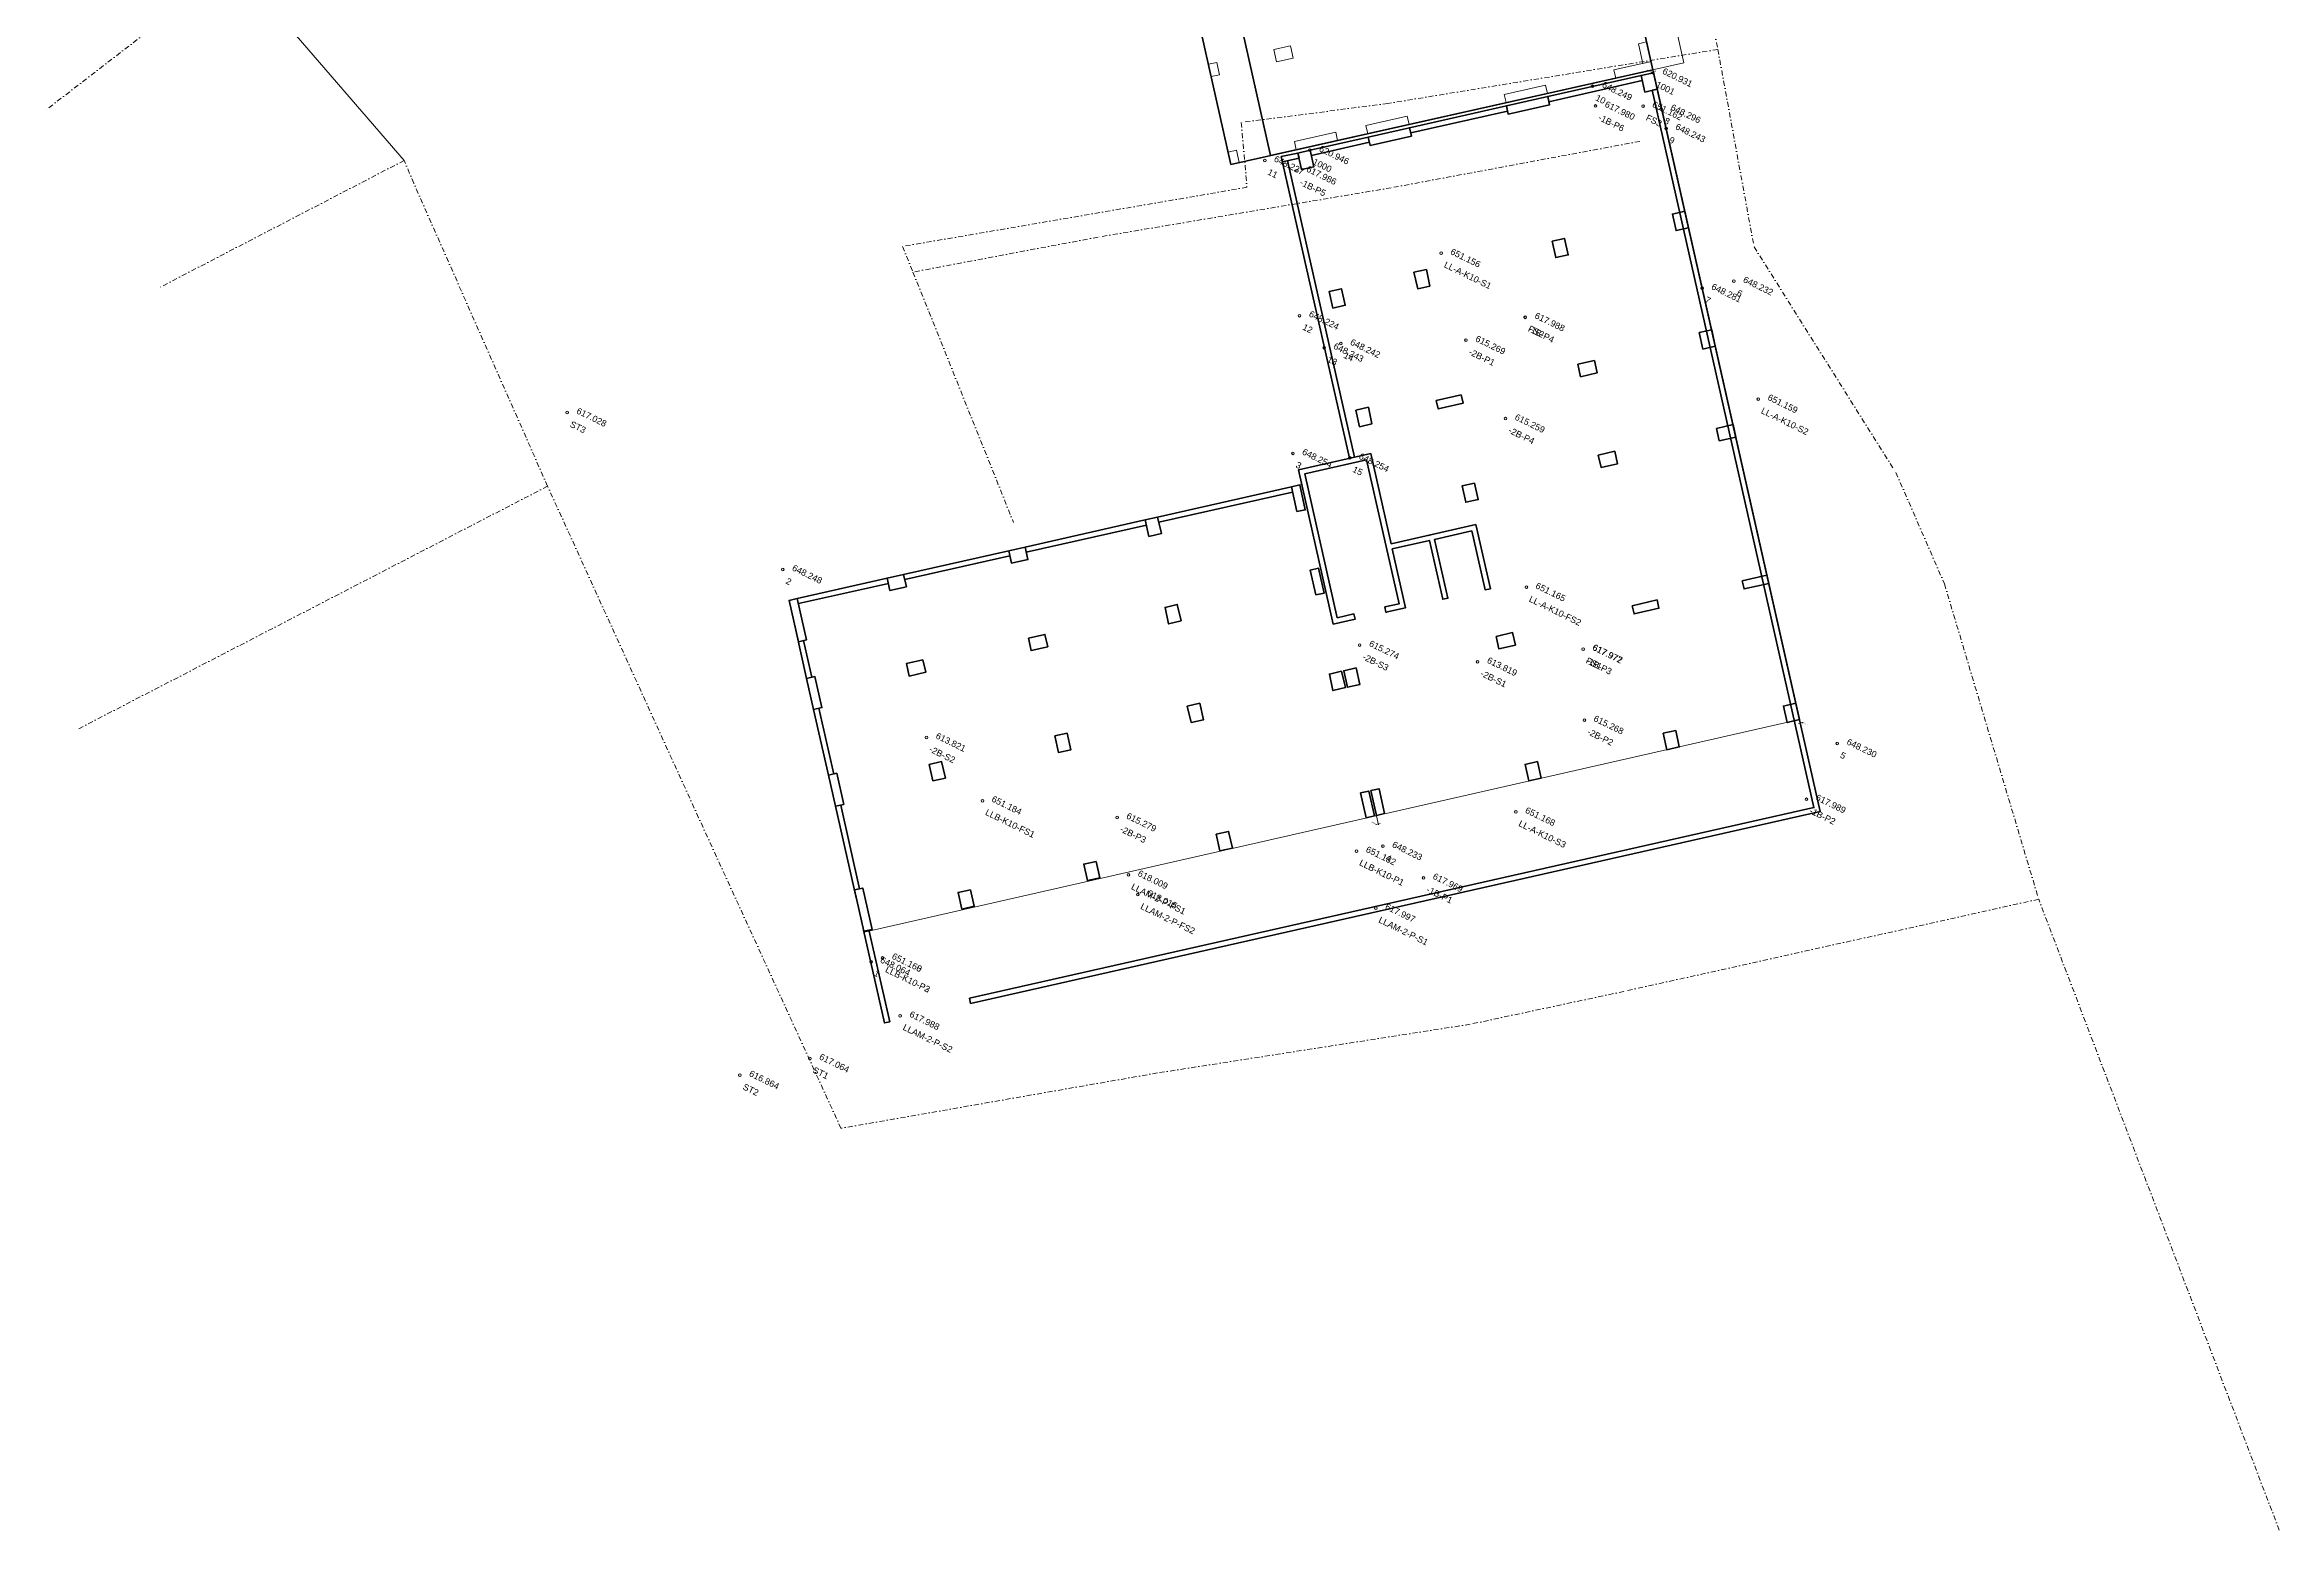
# Model space of a CAD drawing. Header units: centimetres. Extents: x -708 to 10501, y 5200 to 18521.
# Drawn here: x -49 to 10501, y 5200 to 12213 of the extents above; entities that cross this region are included whole.
import ezdxf

# ---------------------------------------------------------------- set-up
doc = ezdxf.new("R2010")
doc.units = ezdxf.units.CM
doc.header["$MEASUREMENT"] = 0
doc.linetypes.add('Dot & Dashed', pattern=[50.270832, 23.8125, -13.229167, 0, -13.229166])
for name, color, linetype, lineweight, true_color in [('A - Bodrumi -1 Polyline_Pen_No__23', 7, 'Continuous', 20, 0xff6600), ('A - Kati karakteristik polyline_Pen_No__8', 7, 'Continuous', 35, 0xa80f02), ('A - objekti 1 gjendja faktike_Pen_No__210', 7, 'Continuous', 0, 0xe8e8e8), ('A - objekti 1 gjendja faktike_Pen_No__3', 7, 'Continuous', 18, 0xff6600), ('A - objekti 1 gjendja faktike_Pen_No__4', 7, 'Continuous', 20, 0x029e21), ('A - objekti 1 gjendja faktike_Pen_No__8', 7, 'Continuous', 35, 0xa80f02), ('A - Parcelat_Pen_No__161', 7, 'Continuous', 13, 0x6a6a6a), ('A - Sutereni Polyline_Pen_No__4', 7, 'Continuous', 20, 0x029e21)]:
    doc.layers.add(name, color=color, linetype=linetype, lineweight=lineweight, true_color=true_color)
for name, color, linetype, lineweight in [('A - objekti 1 gjendja faktike_Pen_No__1', 7, 'Continuous', 13), ('A - objekti 1 gjendja faktike_Pen_No__2', 8, 'Continuous', 15), ('A - objekti 1 gjendja faktike_Pen_No__7', 7, 'Continuous', 35), ('A - Parcelat_Pen_No__20', 1, 'Continuous', 0), ('A - Perdhesa Polyine_Pen_No__6', 5, 'Continuous', 35), ('A - Shtyllat_Pen_No__1', 7, 'Continuous', 13)]:
    doc.layers.add(name, color=color, linetype=linetype, lineweight=lineweight)
doc.layers.add('A - Shtyllat', color=7, linetype='Continuous')
doc.styles.add('GENERATED_STYLE_1', font='')
doc.styles.get('GENERATED_STYLE_1').set_extended_font_data('Arial')

# ---------------------------------------------------------------- blocks, each defined once
blk = doc.blocks.new('Column_54', base_point=(5953, 11759))
at = {"layer": 'A - Shtyllat_Pen_No__1', "color": 7, "linetype": 'Continuous', "lineweight": 13, "flags": 128}
blk.add_lwpolyline([(6047, 11800), (6055, 11761), (5860, 11717), (5852, 11756)], close=True, dxfattribs=at)
blk = doc.blocks.new('Column_55', base_point=(7451, 12095))
at = {"layer": 'A - Shtyllat_Pen_No__1', "color": 7, "linetype": 'Continuous', "lineweight": 13, "flags": 128}
blk.add_lwpolyline([(7535, 12134), (7543, 12095), (7368, 12056), (7359, 12095)], close=True, dxfattribs=at)
blk = doc.blocks.new('Column_56', base_point=(7505, 12176))
at = {"layer": 'A - Shtyllat_Pen_No__1', "color": 7, "linetype": 'Continuous', "lineweight": 13, "flags": 128}
blk.add_lwpolyline([(7475, 12218), (7514, 12227), (7535, 12134), (7496, 12125)], close=True, dxfattribs=at)
blk = doc.blocks.new('Column_58', base_point=(6944, 11981))
at = {"layer": 'A - Shtyllat_Pen_No__1', "color": 7, "linetype": 'Continuous', "lineweight": 13, "flags": 128}
blk.add_lwpolyline([(7037, 12022), (7046, 11983), (6851, 11940), (6842, 11979)], close=True, dxfattribs=at)
blk = doc.blocks.new('Column_60', base_point=(6290, 11834))
at = {"layer": 'A - Shtyllat_Pen_No__1', "color": 7, "linetype": 'Continuous', "lineweight": 13, "flags": 128}
blk.add_lwpolyline([(6383, 11876), (6392, 11837), (6197, 11793), (6188, 11832)], close=True, dxfattribs=at)
blk = doc.blocks.new('Column_63', base_point=(5800, 12170))
at = {"layer": 'A - Shtyllat_Pen_No__1', "color": 7, "linetype": 'Continuous', "lineweight": 13, "flags": 128}
blk.add_lwpolyline([(5845, 12150), (5832, 12208), (5754, 12191), (5767, 12132)], close=True, dxfattribs=at)
blk = doc.blocks.new('Column_93', base_point=(5471, 12096))
at = {"layer": 'A - Shtyllat_Pen_No__1', "color": 7, "linetype": 'Continuous', "lineweight": 13, "flags": 128}
blk.add_lwpolyline([(5497, 12071), (5484, 12130), (5445, 12121), (5458, 12063)], close=True, dxfattribs=at)
blk = doc.blocks.new('Column_95', base_point=(5564, 11682))
at = {"layer": 'A - Shtyllat_Pen_No__1', "color": 7, "linetype": 'Continuous', "lineweight": 13, "flags": 128}
blk.add_lwpolyline([(5590, 11657), (5577, 11715), (5538, 11706), (5551, 11648)], close=True, dxfattribs=at)

msp = doc.modelspace()

# ---------------------------------------------------------------- hatches: boundary and pattern name
at = {"layer": 'A - objekti 1 gjendja faktike_Pen_No__1', "linetype": 'Continuous', "lineweight": 13}
for points in [[(7541, 12086), (7541, 12084), (7545, 12086)], [(7552, 12088), (7547, 12087), (7552, 12087)], [(8235, 9011), (8236, 9010), (8240, 9011)], [(8244, 9013), (8240, 9011), (8244, 9012)], [(6242, 8534), (6243, 8533), (6247, 8534)], [(6251, 8536), (6247, 8534), (6252, 8535)]]:
    msp.add_hatch(color=7, dxfattribs=at).paths.add_polyline_path(points)

# ---------------------------------------------------------------- linework, layer by layer
at = {"layer": 'A - Bodrumi -1 Polyline_Pen_No__23', "color": 30, "linetype": 'Continuous', "lineweight": 20, "true_color": 0xff6600}
msp.add_lwpolyline([(5225, 15150), (5225, 13100), (5551, 11648), (7690, 12128), (7389, 13470), (7465, 13487), (7465, 15150)], close=True, dxfattribs=at)
at = {"layer": 'A - Kati karakteristik polyline_Pen_No__8', "color": 14, "linetype": 'Continuous', "lineweight": 35, "true_color": 0xa80f02}
msp.add_lwpolyline([(5225, 13100), (5422, 13100), (5738, 11690), (7543, 12095), (7320, 13090), (7369, 13101), (7315, 13341), (7315, 15000), (5225, 15000)], close=True, dxfattribs=at)
at = {"layer": 'A - objekti 1 gjendja faktike_Pen_No__1', "color": 7, "linetype": 'Continuous', "lineweight": 13}
for p, q in [((7548, 12082), (5926, 11715)), ((7537, 12084), (7533, 12086)), ((7541, 12085), (7537, 12084)), ((7546, 12083), (7544, 12091)), ((7545, 12086), (7545, 12086)), ((7548, 12083), (7546, 12091)), ((7547, 12081), (7547, 12081)), ((7548, 12082), (7548, 12082)), ((7548, 12082), (7548, 12082)), ((7548, 12082), (8237, 9027)), ((7552, 12088), (7556, 12089)), ((5789, 11685), (5926, 11715)), ((5926, 11715), (5926, 11715)), ((6111, 10261), (5789, 11685)), ((5870, 10206), (6111, 10261)), ((3465, 9590), (5885, 10137)), ((5885, 10137), (5870, 10206)), ((3819, 8023), (3465, 9590)), ((8236, 9027), (3819, 8023)), ((8235, 9010), (8231, 9009)), ((8236, 9027), (8236, 9027)), ((8237, 9027), (8237, 9027)), ((8237, 9027), (8237, 9027)), ((8237, 9025), (8241, 9007)), ((8237, 9025), (8241, 9007)), ((8240, 9011), (8240, 9011)), ((8244, 9012), (8249, 9013)), ((8249, 9013), (8253, 9011)), ((6238, 8575), (6238, 8575)), ((6238, 8575), (6238, 8575)), ((6238, 8575), (6238, 8575)), ((6238, 8573), (6248, 8530)), ((6239, 8573), (6248, 8530)), ((6238, 8532), (6234, 8534)), ((6242, 8533), (6238, 8532)), ((6247, 8534), (6247, 8534)), ((6252, 8535), (6256, 8536))]:
    msp.add_line(p, q, dxfattribs=at)
at = {"layer": 'A - objekti 1 gjendja faktike_Pen_No__2', "color": 8, "linetype": 'Dot & Dashed', "lineweight": 15}
for points in [[(8021, 11259), (8691, 10193)], [(8691, 10193), (8920, 9668)], [(8920, 9668), (9365, 8179)], [(9365, 8179), (7407, 7744)], [(10501, 5200), (9365, 8179)], [(7407, 7744), (6681, 7589)]]:
    msp.add_lwpolyline(points, dxfattribs=at)
at = {"layer": 'A - objekti 1 gjendja faktike_Pen_No__210', "color": 254, "linetype": 'Continuous', "lineweight": 0, "true_color": 0xe8e8e8}
for p, q in [((7259, 12017), (7259, 12017)), ((7583, 11909), (7583, 11909)), ((7606, 11818), (7606, 11818)), ((5711, 11667), (5711, 11667)), ((7926, 11097), (7926, 11097)), ((7776, 11064), (7776, 11064)), ((5875, 10934), (5875, 10934)), ((5992, 10783), (5992, 10783)), ((6070, 10802), (6070, 10802)), ((5844, 10284), (5844, 10284)), ((6112, 10263), (6112, 10263)), ((3435, 9736), (3435, 9736)), ((8414, 8914), (8414, 8914)), ((6269, 8430), (6269, 8430)), ((3852, 7884), (3852, 7884))]:
    msp.add_line(p, q, dxfattribs=at)
for centre in [(7259, 12017), (7583, 11909), (7606, 11818), (5711, 11667), (7926, 11097), (7776, 11064), (5875, 10934), (5992, 10783), (6070, 10802), (5844, 10284), (6112, 10263), (3435, 9736), (8414, 8914), (6269, 8430), (3852, 7884)]:
    msp.add_circle(centre, 6.25, dxfattribs=at)
at = {"layer": 'A - objekti 1 gjendja faktike_Pen_No__3', "color": 30, "linetype": 'Continuous', "lineweight": 18, "true_color": 0xff6600}
for p, q in [((7544, 12080), (7544, 12080)), ((7272, 11924), (7272, 11924)), ((7497, 11923), (7497, 11923)), ((5924, 11715), (5924, 11715)), ((5863, 11618), (5863, 11618)), ((6544, 11229), (6544, 11229)), ((6941, 10927), (6941, 10927)), ((6941, 10926), (6941, 10926)), ((6661, 10818), (6661, 10818)), ((2417, 10477), (2417, 10477)), ((6848, 10448), (6848, 10448)), ((8041, 10540), (8041, 10540)), ((6946, 9652), (6946, 9652)), ((6159, 9379), (6159, 9379)), ((6716, 9300), (6716, 9300)), ((7214, 9360), (7214, 9360)), ((7214, 9360), (7214, 9360)), ((7220, 9025), (7220, 9025)), ((4114, 8943), (4114, 8943)), ((4378, 8644), (4378, 8644)), ((5014, 8565), (5014, 8565)), ((6896, 8592), (6896, 8592)), ((8268, 8651), (8268, 8651)), ((6144, 8406), (6144, 8406)), ((5067, 8294), (5067, 8294)), ((6461, 8280), (6461, 8280)), ((5111, 8201), (5111, 8201)), ((6235, 8137), (6235, 8137)), ((3906, 7902), (3906, 7902)), ((3906, 7902), (3906, 7902)), ((3990, 7629), (3990, 7629)), ((3563, 7427), (3563, 7427)), ((3233, 7349), (3233, 7349))]:
    msp.add_line(p, q, dxfattribs=at)
for centre in [(7544, 12080), (7272, 11924), (7497, 11923), (5924, 11715), (5863, 11618), (6544, 11229), (6941, 10926), (6941, 10927), (6661, 10818), (2417, 10477), (6848, 10448), (8041, 10540), (6946, 9652), (6159, 9379), (6716, 9300), (7214, 9360), (7214, 9360), (7220, 9025), (4114, 8943), (8268, 8651), (4378, 8644), (5014, 8565), (6896, 8592), (6144, 8406), (5067, 8294), (6461, 8280), (5111, 8201), (6235, 8137), (3906, 7902), (3906, 7902), (3990, 7629), (3563, 7427), (3233, 7349)]:
    msp.add_circle(centre, 6.25, dxfattribs=at)
at = {"layer": 'A - objekti 1 gjendja faktike_Pen_No__4', "color": 104, "linetype": 'Dot & Dashed', "lineweight": 20, "true_color": 0x029e21}
msp.add_lwpolyline([(7850, 12191), (8021, 11259)], dxfattribs=at)
at = {"layer": 'A - objekti 1 gjendja faktike_Pen_No__7', "color": 7, "linetype": 'Continuous', "lineweight": 35}
for p, q in [((6507, 9903), (6483, 9897)), ((6283, 9534), (6287, 9535)), ((6283, 9534), (6287, 9535))]:
    msp.add_line(p, q, dxfattribs=at)
at = {"layer": 'A - objekti 1 gjendja faktike_Pen_No__8', "color": 14, "linetype": 'Continuous', "lineweight": 35, "true_color": 0xa80f02}
msp.add_line((6135, 10266), (5819, 11666), dxfattribs=at)
at = {"layer": 'A - objekti 1 gjendja faktike_Pen_No__8', "color": 14, "linetype": 'Continuous', "lineweight": 35, "true_color": 0xa80f02, "flags": 128}
for points in [[(7488, 12068), (7047, 11969)], [(7052, 11944), (7493, 12044)], [(6852, 11925), (6394, 11821)], [(6400, 11797), (6857, 11900)], [(6199, 11777), (5926, 11715)], [(5931, 11691), (6205, 11753)], [(5789, 11685), (6111, 10261)], [(5837, 10126), (5205, 9983)], [(5211, 9959), (5842, 10101)], [(5147, 9970), (4580, 9842)], [(4585, 9817), (5152, 9945)], [(4502, 9824), (4006, 9712)], [(4012, 9688), (4507, 9800)], [(3928, 9695), (3504, 9599)], [(3509, 9575), (3934, 9670)], [(3497, 9449), (3548, 9222)], [(3533, 9401), (3573, 9227)], [(3581, 9075), (3651, 8765)], [(3676, 8770), (3606, 9081)], [(3684, 8619), (3784, 8179)], [(3798, 8229), (3709, 8624)], [(3817, 8033), (3915, 7595), (3940, 7601), (3842, 8034)]]:
    msp.add_lwpolyline(points, dxfattribs=at)
for points in [[(7506, 11990), (7564, 12003), (7547, 12081), (7488, 12068)], [(6852, 11925), (6860, 11886), (7056, 11930), (7047, 11969)], [(6199, 11777), (6208, 11738), (6403, 11782), (6394, 11821)], [(5926, 11715), (5867, 11702), (5885, 11624), (5943, 11637)], [(5795, 11660), (5873, 11678), (5867, 11702), (5789, 11685)], [(7694, 11427), (7636, 11414), (7653, 11336), (7712, 11349)], [(7068, 11286), (7085, 11208), (7144, 11221), (7126, 11299)], [(6491, 11074), (6474, 11152), (6415, 11139), (6433, 11061)], [(6032, 10970), (6091, 10983), (6073, 11061), (6015, 11048)], [(7821, 10868), (7762, 10854), (7780, 10776), (7838, 10790)], [(7189, 10705), (7202, 10646), (7280, 10664), (7267, 10722)], [(6521, 10533), (6530, 10494), (6647, 10521), (6638, 10560)], [(6159, 10410), (6217, 10424), (6200, 10502), (6141, 10488)], [(7844, 10402), (7857, 10344), (7935, 10361), (7922, 10420)], [(6307, 9857), (6707, 9948), (6776, 9645), (6751, 9640), (6688, 9918), (6513, 9878), (6576, 9600), (6551, 9595), (6488, 9873), (6313, 9833), (6376, 9555), (6283, 9534), (6278, 9559), (6346, 9574), (6192, 10254), (5900, 10187), (6053, 9508), (6132, 9526), (6137, 9501), (6034, 9478), (5870, 10206), (6211, 10283)], [(7285, 10276), (7299, 10218), (7377, 10235), (7363, 10294)], [(5863, 10009), (5902, 10017), (5876, 10135), (5837, 10126)], [(6701, 10144), (6643, 10131), (6660, 10053), (6719, 10066)], [(5164, 9892), (5147, 9970), (5205, 9983), (5223, 9905)], [(4502, 9824), (4580, 9842), (4593, 9783), (4515, 9766)], [(4020, 9654), (4006, 9712), (3928, 9695), (3941, 9636)], [(5952, 9616), (5991, 9624), (5965, 9742), (5926, 9733)], [(7965, 9683), (7974, 9644), (8091, 9670), (8082, 9709)], [(3509, 9395), (3548, 9404), (3504, 9599), (3465, 9590)], [(5316, 9493), (5257, 9479), (5240, 9557), (5298, 9571)], [(7446, 9565), (7455, 9526), (7572, 9553), (7563, 9592)], [(4595, 9412), (4608, 9353), (4686, 9371), (4673, 9429)], [(6803, 9420), (6816, 9362), (6894, 9379), (6881, 9438)], [(4097, 9310), (4110, 9251), (4032, 9233), (4019, 9292)], [(3581, 9075), (3548, 9221), (3587, 9230), (3620, 9084)], [(6074, 9256), (6016, 9242), (6033, 9164), (6092, 9178)], [(6074, 9256), (6016, 9242), (6033, 9164), (6092, 9178)], [(6142, 9271), (6084, 9258), (6102, 9180), (6160, 9193)], [(5363, 9013), (5421, 9026), (5404, 9104), (5345, 9091)], [(8219, 9105), (8160, 9091), (8178, 9013), (8236, 9027)], [(7651, 8976), (7592, 8963), (7610, 8885), (7668, 8898)], [(4720, 8950), (4778, 8963), (4796, 8885), (4737, 8872)], [(3651, 8765), (3690, 8774), (3723, 8627), (3684, 8619)], [(4144, 8738), (4127, 8816), (4185, 8829), (4203, 8751)], [(6998, 8829), (6940, 8816), (6957, 8738), (7016, 8751)], [(6190, 8564), (6229, 8573), (6202, 8690), (6163, 8681)], [(6163, 8681), (6202, 8690), (6229, 8573), (6190, 8564)], [(6238, 8575), (6277, 8584), (6251, 8701), (6212, 8692)], [(5482, 8486), (5499, 8408), (5558, 8421), (5540, 8499)], [(4915, 8358), (4933, 8280), (4874, 8267), (4856, 8345)], [(3818, 8028), (3857, 8037), (3813, 8232), (3774, 8223)], [(3774, 8223), (3813, 8232), (3857, 8037), (3818, 8028)], [(4322, 8224), (4339, 8146), (4281, 8133), (4263, 8211)]]:
    msp.add_lwpolyline(points, close=True, dxfattribs=at)
at = {"layer": 'A - objekti 1 gjendja faktike_Pen_No__8', "color": 14, "linetype": 'Continuous', "lineweight": 35, "true_color": 0xa80f02}
msp.add_lwpolyline([(4322, 7687), (8334, 8593), (7564, 12003), (7540, 11998), (8304, 8612), (4317, 7712)], close=True, dxfattribs=at)
at = {"layer": 'A - Parcelat_Pen_No__161', "color": 251, "linetype": 'Dot & Dashed', "lineweight": 13, "true_color": 0x6a6a6a}
for points in [[(1066, 12760), (-49, 11901)], [(7816, 12373), (7850, 12191)], [(7850, 12191), (6292, 11936)], [(7850, 12191), (8021, 11259)], [(6292, 11936), (5600, 11846)], [(5600, 11846), (5627, 11540)], [(7482, 11757), (6308, 11538)], [(1648, 11667), (489, 11065)], [(1693, 11559), (1648, 11667)], [(2325, 10129), (1693, 11559)], [(5627, 11540), (4001, 11261)], [(6308, 11538), (4924, 11305)], [(4924, 11305), (4050, 11140)], [(4001, 11261), (4050, 11140)], [(8021, 11259), (8691, 10193)], [(4050, 11140), (4525, 9957)], [(2325, 10129), (107, 8982)], [(3038, 8564), (2325, 10129)], [(8691, 10193), (8920, 9668)], [(8920, 9668), (9365, 8179)], [(3710, 7098), (3038, 8564)], [(9365, 8179), (7407, 7744)], [(7407, 7744), (6681, 7589)], [(6681, 7589), (5205, 7359)], [(5205, 7359), (3710, 7098)]]:
    msp.add_lwpolyline(points, dxfattribs=at)
at = {"layer": 'A - Parcelat_Pen_No__20', "color": 1, "linetype": 'Continuous', "lineweight": 0}
msp.add_lwpolyline([(1648, 11667), (849, 12594), (1343, 12977), (1316, 13057), (1601, 12916)], dxfattribs=at)
at = {"layer": 'A - Perdhesa Polyine_Pen_No__6', "color": 5, "linetype": 'Continuous', "lineweight": 35}
msp.add_lwpolyline([(5225, 15000), (5225, 13100), (5551, 11648), (7543, 12095), (7231, 13485), (7315, 13504), (7315, 15000)], close=True, dxfattribs=at)
at = {"layer": 'A - Sutereni Polyline_Pen_No__4', "color": 104, "linetype": 'Continuous', "lineweight": 20, "true_color": 0x029e21}
msp.add_lwpolyline([(5225, 15000), (5225, 13100), (5551, 11648), (7543, 12095), (7231, 13485), (7315, 13504), (7315, 15000)], close=True, dxfattribs=at)

# ---------------------------------------------------------------- block references
at = {"layer": 'A - Shtyllat', "color": 7, "lineweight": 13}
for name, p in [('Column_63', (5800, 12170)), ('Column_55', (7451, 12095)), ('Column_56', (7505, 12176)), ('Column_93', (5471, 12096)), ('Column_58', (6944, 11981)), ('Column_60', (6290, 11834)), ('Column_95', (5564, 11682)), ('Column_54', (5953, 11759))]:
    msp.add_blockref(name, p, dxfattribs=at)

# ---------------------------------------------------------------- texts
at = {"layer": 'A - objekti 1 gjendja faktike_Pen_No__1', "color": 7, "linetype": 'Continuous', "lineweight": 13, "char_height": 4.5, "attachment_point": 7, "rotation": 333.9541, "style": 'GENERATED_STYLE_1'}
for s, insert in [('\\A1;{\\pql;\\fArial|b0|i0|c0|p34;0.0200}', (7513, 12093)), ('\\A1;{\\pql;\\fArial|b0|i0|c0|p34;0.0020}', (8254, 9009)), ('\\A1;{\\pql;\\fArial|b0|i0|c0|p34;0.0050}', (6214, 8542))]:
    msp.add_mtext(s, dxfattribs=dict(at, insert=insert))
at = {"layer": 'A - objekti 1 gjendja faktike_Pen_No__210', "color": 254, "linetype": 'Continuous', "lineweight": 0, "true_color": 0xe8e8e8, "char_height": 30, "attachment_point": 7, "rotation": 333.9541, "style": 'GENERATED_STYLE_1'}
for s, insert in [('\\A1;{\\pql;\\fArial|b0|i0|c0|p34;648.249}', (7300, 12014)), ('\\A1;{\\pql;\\fArial|b0|i0|c0|p34;10}', (7269, 11952)), ('\\A1;{\\pql;\\fArial|b0|i0|c0|p34;648.296}', (7624, 11907)), ('\\A1;{\\pql;\\fArial|b0|i0|c0|p34;8}', (7593, 11844)), ('\\A1;{\\pql;\\fArial|b0|i0|c0|p34;648.243}', (7646, 11816)), ('\\A1;{\\pql;\\fArial|b0|i0|c0|p34;9}', (7616, 11753)), ('\\A1;{\\pql;\\fArial|b0|i0|c0|p34;11}', (5721, 11602)), ('\\A1;{\\pql;\\fArial|b0|i0|c0|p34;648.227}', (5751, 11664)), ('\\A1;{\\pql;\\fArial|b0|i0|c0|p34;648.281}', (7816, 11061)), ('\\A1;{\\pql;\\fArial|b0|i0|c0|p34;648.232}', (7966, 11094)), ('\\A1;{\\pql;\\fArial|b0|i0|c0|p34;7}', (7786, 10999)), ('\\A1;{\\pql;\\fArial|b0|i0|c0|p34;6}', (7936, 11031)), ('\\A1;{\\pql;\\fArial|b0|i0|c0|p34;12}', (5886, 10870)), ('\\A1;{\\pql;\\fArial|b0|i0|c0|p34;648.224}', (5916, 10932)), ('\\A1;{\\pql;\\fArial|b0|i0|c0|p34;648.243}', (6032, 10780)), ('\\A1;{\\pql;\\fArial|b0|i0|c0|p34;648.242}', (6111, 10799)), ('\\A1;{\\pql;\\fArial|b0|i0|c0|p34;13}', (6002, 10718)), ('\\A1;{\\pql;\\fArial|b0|i0|c0|p34;14}', (6080, 10737)), ('\\A1;{\\pql;\\fArial|b0|i0|c0|p34;3}', (5854, 10219)), ('\\A1;{\\pql;\\fArial|b0|i0|c0|p34;648.254}', (5884, 10281)), ('\\A1;{\\pql;\\fArial|b0|i0|c0|p34;648.254}', (6152, 10260)), ('\\A1;{\\pql;\\fArial|b0|i0|c0|p34;15}', (6122, 10198)), ('\\A1;{\\pql;\\fArial|b0|i0|c0|p34;648.248}', (3476, 9733)), ('\\A1;{\\pql;\\fArial|b0|i0|c0|p34;2}', (3446, 9671)), ('\\A1;{\\pql;\\fArial|b0|i0|c0|p34;5}', (8424, 8849)), ('\\A1;{\\pql;\\fArial|b0|i0|c0|p34;648.230}', (8455, 8912)), ('\\A1;{\\pql;\\fArial|b0|i0|c0|p34;648.233}', (6309, 8427)), ('\\A1;{\\pql;\\fArial|b0|i0|c0|p34;4}', (6279, 8365)), ('\\A1;{\\pql;\\fArial|b0|i0|c0|p34;1}', (3862, 7820)), ('\\A1;{\\pql;\\fArial|b0|i0|c0|p34;648.064}', (3892, 7882))]:
    msp.add_mtext(s, dxfattribs=dict(at, insert=insert))
at = {"layer": 'A - objekti 1 gjendja faktike_Pen_No__3', "color": 30, "linetype": 'Continuous', "lineweight": 18, "true_color": 0xff6600, "char_height": 30, "attachment_point": 7, "rotation": 333.9541, "style": 'GENERATED_STYLE_1'}
for s, insert in [('\\A1;{\\pql;\\fArial|b0|i0|c0|p34;1001}', (7554, 12015)), ('\\A1;{\\pql;\\fArial|b0|i0|c0|p34;620.931}', (7585, 12078)), ('\\A1;{\\pql;\\fArial|b0|i0|c0|p34;617.980}', (7313, 11922)), ('\\A1;{\\pql;\\fArial|b0|i0|c0|p34;651.162}', (7537, 11921)), ('\\A1;{\\pql;\\fArial|b0|i0|c0|p34;-1B-P6}', (7282, 11859)), ('\\A1;{\\pql;\\fArial|b0|i0|c0|p34;FS3}', (7507, 11858)), ('\\A1;{\\pql;\\fArial|b0|i0|c0|p34;620.946}', (5964, 11712)), ('\\A1;{\\pql;\\fArial|b0|i0|c0|p34;617.986}', (5904, 11616)), ('\\A1;{\\pql;\\fArial|b0|i0|c0|p34;1000}', (5934, 11650)), ('\\A1;{\\pql;\\fArial|b0|i0|c0|p34;-1B-P5}', (5873, 11553)), ('\\A1;{\\pql;\\fArial|b0|i0|c0|p34;LL-A-K10-S1}', (6554, 11164)), ('\\A1;{\\pql;\\fArial|b0|i0|c0|p34;651.156}', (6584, 11226)), ('\\A1;{\\pql;\\fArial|b0|i0|c0|p34;FS2}', (6951, 10862)), ('\\A1;{\\pql;\\fArial|b0|i0|c0|p34;-1B-P4}', (6951, 10862)), ('\\A1;{\\pql;\\fArial|b0|i0|c0|p34;617.988}', (6982, 10924)), ('\\A1;{\\pql;\\fArial|b0|i0|c0|p34;617.988}', (6982, 10924)), ('\\A1;{\\pql;\\fArial|b0|i0|c0|p34;-2B-P1}', (6671, 10753)), ('\\A1;{\\pql;\\fArial|b0|i0|c0|p34;615.269}', (6702, 10815)), ('\\A1;{\\pql;\\fArial|b0|i0|c0|p34;651.159}', (8082, 10538)), ('\\A1;{\\pql;\\fArial|b0|i0|c0|p34;617.028}', (2458, 10474)), ('\\A1;{\\pql;\\fArial|b0|i0|c0|p34;615.259}', (6888, 10445)), ('\\A1;{\\pql;\\fArial|b0|i0|c0|p34;LL-A-K10-S2}', (8051, 10475)), ('\\A1;{\\pql;\\fArial|b0|i0|c0|p34;ST3}', (2427, 10411)), ('\\A1;{\\pql;\\fArial|b0|i0|c0|p34;-2B-P4}', (6858, 10383)), ('\\A1;{\\pql;\\fArial|b0|i0|c0|p34;LL-A-K10-FS2}', (6955, 9586)), ('\\A1;{\\pql;\\fArial|b0|i0|c0|p34;651.165}', (6986, 9649)), ('\\A1;{\\pql;\\fArial|b0|i0|c0|p34;615.274}', (6200, 9376)), ('\\A1;{\\pql;\\fArial|b0|i0|c0|p34;-2B-S3}', (6169, 9313)), ('\\A1;{\\pql;\\fArial|b0|i0|c0|p34;613.819}', (6757, 9297)), ('\\A1;{\\pql;\\fArial|b0|i0|c0|p34;FS1}', (7224, 9295)), ('\\A1;{\\pql;\\fArial|b0|i0|c0|p34;-1B-P3}', (7223, 9295)), ('\\A1;{\\pql;\\fArial|b0|i0|c0|p34;617.977}', (7254, 9358)), ('\\A1;{\\pql;\\fArial|b0|i0|c0|p34;617.972}', (7255, 9357)), ('\\A1;{\\pql;\\fArial|b0|i0|c0|p34;-2B-S1}', (6726, 9235)), ('\\A1;{\\pql;\\fArial|b0|i0|c0|p34;-2B-P2}', (7230, 8960)), ('\\A1;{\\pql;\\fArial|b0|i0|c0|p34;615.268}', (7260, 9022)), ('\\A1;{\\pql;\\fArial|b0|i0|c0|p34;-2B-S2}', (4123, 8877)), ('\\A1;{\\pql;\\fArial|b0|i0|c0|p34;613.821}', (4154, 8940)), ('\\A1;{\\pql;\\fArial|b0|i0|c0|p34;651.184}', (4418, 8642)), ('\\A1;{\\pql;\\fArial|b0|i0|c0|p34;617.989}', (8309, 8649)), ('\\A1;{\\pql;\\fArial|b0|i0|c0|p34;LLB-K10-FS1}', (4388, 8579)), ('\\A1;{\\pql;\\fArial|b0|i0|c0|p34;615.279}', (5054, 8562)), ('\\A1;{\\pql;\\fArial|b0|i0|c0|p34;LL-A-K10-S3}', (6906, 8526)), ('\\A1;{\\pql;\\fArial|b0|i0|c0|p34;651.168}', (6937, 8589)), ('\\A1;{\\pql;\\fArial|b0|i0|c0|p34;-1B-P2}', (8279, 8587)), ('\\A1;{\\pql;\\fArial|b0|i0|c0|p34;-2B-P3}', (5024, 8500)), ('\\A1;{\\pql;\\fArial|b0|i0|c0|p34;LLB-K10-P1}', (6154, 8341)), ('\\A1;{\\pql;\\fArial|b0|i0|c0|p34;651.182}', (6185, 8404)), ('\\A1;{\\pql;\\fArial|b0|i0|c0|p34;LLAM-2-P-FS1}', (5077, 8228)), ('\\A1;{\\pql;\\fArial|b0|i0|c0|p34;618.009}', (5108, 8291)), ('\\A1;{\\pql;\\fArial|b0|i0|c0|p34;-1B-P1}', (6471, 8215)), ('\\A1;{\\pql;\\fArial|b0|i0|c0|p34;617.969}', (6501, 8277)), ('\\A1;{\\pql;\\fArial|b0|i0|c0|p34;LLAM-2-P-FS2}', (5121, 8135)), ('\\A1;{\\pql;\\fArial|b0|i0|c0|p34;618.015}', (5152, 8198)), ('\\A1;{\\pql;\\fArial|b0|i0|c0|p34;617.997}', (6276, 8134)), ('\\A1;{\\pql;\\fArial|b0|i0|c0|p34;LLAM-2-P-S1}', (6245, 8071)), ('\\A1;{\\pql;\\fArial|b0|i0|c0|p34;651.160}', (3947, 7900)), ('\\A1;{\\pql;\\fArial|b0|i0|c0|p34;651.168}', (3947, 7900)), ('\\A1;{\\pql;\\fArial|b0|i0|c0|p34;LLB-K10-P2}', (3916, 7837)), ('\\A1;{\\pql;\\fArial|b0|i0|c0|p34;LLB-K10-P3}', (3916, 7837)), ('\\A1;{\\pql;\\fArial|b0|i0|c0|p34;617.988}', (4030, 7626)), ('\\A1;{\\pql;\\fArial|b0|i0|c0|p34;LLAM-2-P-S2}', (3999, 7564)), ('\\A1;{\\pql;\\fArial|b0|i0|c0|p34;ST1}', (3573, 7362)), ('\\A1;{\\pql;\\fArial|b0|i0|c0|p34;617.064}', (3604, 7425)), ('\\A1;{\\pql;\\fArial|b0|i0|c0|p34;ST2}', (3243, 7283)), ('\\A1;{\\pql;\\fArial|b0|i0|c0|p34;616.864}', (3273, 7346))]:
    msp.add_mtext(s, dxfattribs=dict(at, insert=insert))

doc.saveas('drawing.dxf')
